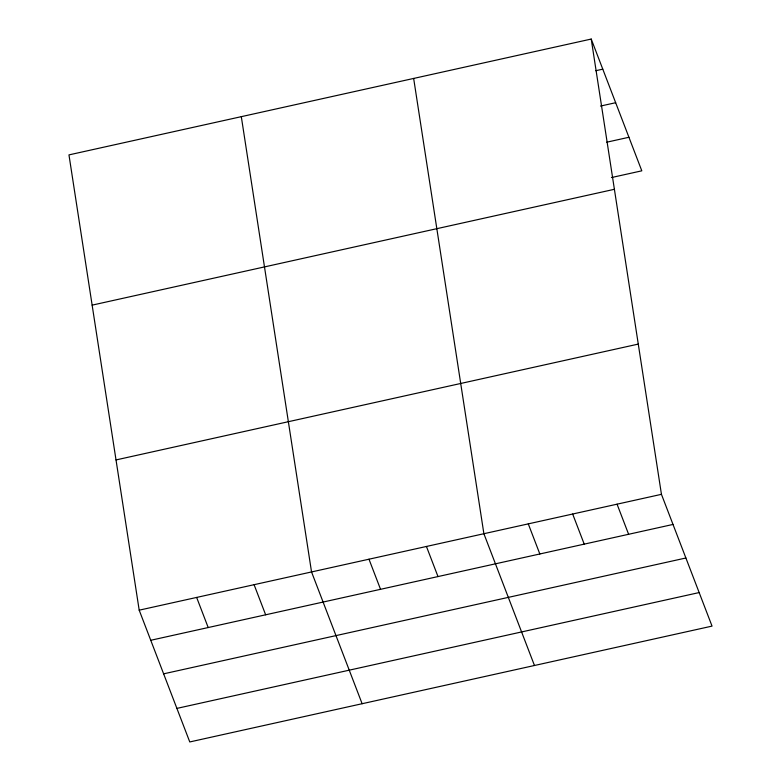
<?xml version="1.0" encoding="UTF-8"?>
<svg xmlns="http://www.w3.org/2000/svg" width="781" height="781" viewBox="0 0 781 781"><rect width="100%" height="100%" fill="white"/><g stroke="black" fill="none" stroke-linecap="round" stroke-linejoin="round"><path stroke-width="1.17" d="M591.227 39.05L68.962 154.892L139.194 610.176L189.773 741.95L712.038 626.108L661.448 494.334L591.227 39.05L641.806 170.824L611.435 177.56M595.776 70.71L602.786 69.158M600.472 106.079L615.662 102.711M606.73 142.201L628.93 137.271M92.138 305.137L614.403 189.295M116.018 459.931L638.282 344.089M139.194 610.176L661.448 494.334M150.753 640.283L673.007 524.442M163.629 673.837L685.884 557.995M176.896 708.396L699.161 592.564M617.058 504.184L628.617 534.292M572.668 514.035L584.227 544.142M528.278 523.875L539.837 553.983M534.468 665.5L483.888 533.726L413.657 78.432M426.436 546.466L437.995 576.573M368.983 559.206L380.542 589.313M362.12 703.72L311.541 571.946L241.309 116.662M254.089 584.696L265.647 614.803M196.646 597.436L208.195 627.543"/></g></svg>
